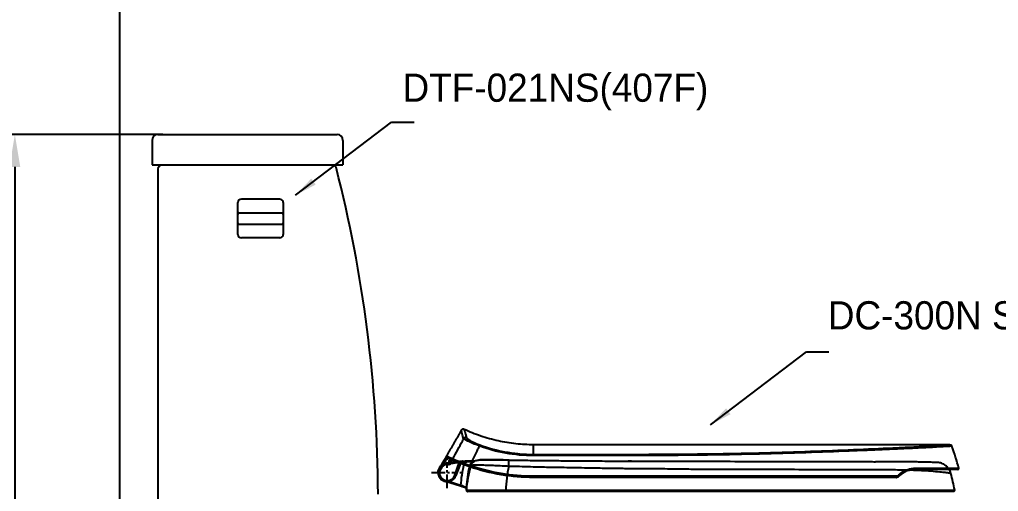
# Model space of a CAD drawing. Extents: x 63879 to 66305, y 58180 to 61610.
# Drawn here: x 64315 to 65182, y 59477 to 59895 of the extents above; entities that cross this region are included whole.
import ezdxf

# ---------------------------------------------------------------- set-up
doc = ezdxf.new("R2010")
doc.units = 0
doc.header["$MEASUREMENT"] = 0
doc.linetypes.add('BORDER', pattern=[18, 5, -2, 5, -2, 2, -2])
doc.layers.get('0').update_dxf_attribs({"linetype": 'CONTINUOUS'})
doc.layers.get('Defpoints').update_dxf_attribs({"linetype": 'CONTINUOUS'})
for name, color, linetype in [('1', 2, 'CONTINUOUS'), ('3', 3, 'CONTINUOUS'), ('Dim', 4, 'CONTINUOUS'), ('FAUCET', 4, 'CONTINUOUS'), ('MAIN', 7, 'CONTINUOUS')]:
    doc.layers.add(name, color=color, linetype=linetype)
doc.layers.add('AM_6', color=2, linetype='CONTINUOUS', lineweight=30)
doc.styles.add('h', font='', dxfattribs={"height": 30})
doc.styles.get("Standard").update_dxf_attribs({"font": 'txt.shx', "bigfont": 'ghs.shx'})
doc.styles.get('h').set_extended_font_data('Haansoft Batang')
doc.dimstyles.new('SERIM', dxfattribs={"dimscale": 10, "dimtxt": 3, "dimasz": 2, "dimexe": 1, "dimexo": 1.5, "dimgap": 1, "dimtad": 1, "dimtoh": 1, "dimdec": 0, "dimdsep": 46, "dimtxsty": 'h', "dimcen": -0.3, "dimclrt": 2, "dimadec": 0, "dimazin": 0, "dimtfac": 1, "dimtdec": 0, "dimtmove": 1, "dimatfit": 3, "dimfxl": 0, "dimtolj": 1, "dimtzin": 0, "dimarcsym": 0})
doc.dimstyles.get("Standard").update_dxf_attribs({"dimtxt": 0.18, "dimasz": 0.18, "dimexe": 0.18, "dimexo": 0.0625, "dimgap": 0.09, "dimtad": 0, "dimtih": 1, "dimtoh": 1, "dimdec": 4, "dimzin": 0, "dimdsep": 46, "dimtxsty": 'Standard', "dimcen": 0.09, "dimadec": 0, "dimazin": 0, "dimtfac": 1, "dimtdec": 4, "dimtofl": 0, "dimtmove": 0, "dimatfit": 0, "dimfxl": 0, "dimtolj": 1, "dimtzin": 0, "dimarcsym": 0})

# ---------------------------------------------------------------- blocks, each defined once
blk = doc.blocks.new('*D13')
at = {"layer": 'Defpoints', "color": 0}
for p in [(64311.25, 59793.03), (64452.25, 59793.03), (64394.11, 59083.27)]:
    blk.add_point(p, dxfattribs=at)
at = {"layer": 'Dim', "color": 0, "lineweight": -2}
for p, q in [((64442.25, 59793.03), (64282.45, 59793.03)), ((64311.25, 59764.23), (64311.25, 59467.75)), ((64311.25, 59112.07), (64311.25, 59408.55)), ((64384.11, 59083.27), (64282.45, 59083.27))]:
    blk.add_line(p, q, dxfattribs=at)
at = {"layer": 'Dim', "color": 0}
for points in [[(64306.45, 59764.23), (64316.05, 59764.23), (64311.25, 59793.03)], [(64306.45, 59112.07), (64316.05, 59112.07), (64311.25, 59083.27)]]:
    blk.add_solid(points, dxfattribs=at)
at = {"layer": 'Dim', "color": 0, "insert": (64311.25, 59438.15), "char_height": 40, "attachment_point": 5}
blk.add_mtext('\\A1;710', dxfattribs=at)

msp = doc.modelspace()

# ---------------------------------------------------------------- linework, layer by layer
at = {"color": 0}
msp.add_line((64437.9, 59762.79), (64437.89, 59429.25), dxfattribs=at)
msp.add_arc((64591.18, 59761.3), 5.2, 29.69428, 64.56112)
at = {"layer": '1', "color": 1, "linetype": 'BORDER'}
for p, q in [((64694.11, 59479.51), (64694.11, 59507.24)), ((64694.11, 59479.51), (64694.11, 59507.24)), ((64680.24, 59493.38), (64707.97, 59493.38)), ((64680.24, 59493.38), (64707.97, 59493.38))]:
    msp.add_line(p, q, dxfattribs=at)
at = {"layer": '1', "color": 7}
for p, q in [((64686.37, 59495.07), (64690.79, 59502.73)), ((64691.66, 59502.23), (64687.24, 59494.57)), ((64691.66, 59502.23), (64690.79, 59502.73)), ((64692.89, 59501.38), (64707.31, 59503.58)), ((64692.89, 59501.38), (64693.04, 59500.39)), ((64707.38, 59502.58), (64693.04, 59500.39)), ((64698.56, 59504.51), (64696.05, 59500.15)), ((64697.35, 59504.41), (64697.48, 59504.63)), ((64700.82, 59490.93), (64704.79, 59501.83)), ((64705.72, 59501.46), (64701.76, 59490.59)), ((64709.83, 59503.53), (64709.81, 59502.53)), ((64685.97, 59493.68), (64686.97, 59493.64)), ((64687.24, 59494.57), (64686.37, 59495.07)), ((64701.76, 59490.59), (64700.82, 59490.93)), ((64691.68, 59485.65), (64691.98, 59486.6)), ((64705.93, 59481.17), (64691.68, 59485.65)), ((64691.98, 59486.6), (64706.23, 59482.12)), ((64705.93, 59481.17), (64706.23, 59482.12)), ((64746.03, 59477.83), (64746.03, 59476.63))]:
    msp.add_line(p, q, dxfattribs=at)
for centre, radius, start, end in [((64511.82, 59732.71), 3, 90, 180), ((64545.96, 59732.71), 3, 0, 90), ((64509.82, 59722.43), 1, 90, 180), ((64547.96, 59722.43), 1, 0, 90), ((64509.82, 59714.43), 1, 180, 270), ((64547.96, 59714.43), 1, 270, 0), ((64511.82, 59704.33), 3, 180, 270), ((64545.96, 59704.33), 3, 270, 0), ((64708.23, 59529.77), 2, 65.00848, 149.99122), ((65139.05, 59515.99), 2, 19.48305, 90.00007), ((64694.11, 59493.38), 8.1, 98.66682, 252.54816), ((64694.11, 59493.38), 7.1, 98.66682, 252.54816), ((64770.46, 59663.43), 179.44, 243.94749, 245.49801), ((64694.11, 59493.38), 8.14, 177.86097, 340), ((64694.11, 59493.38), 7.14, 177.86097, 340), ((65146.08, 59496.91), 1, 270, 15.33094), ((64712.03, 59477.63), 1, 179.40839, 270), ((65142.5, 59477.63), 1, 270, 12.43331)]:
    msp.add_arc(centre, radius, start, end, dxfattribs=at)
for points, degree in [([(64706.5, 59530.77), (64696.52, 59513.48), (64686.54, 59496.2)], 2), ([(64708.54, 59523.28), (64707.17, 59528.26), (64706.49, 59530.75), (64706.49, 59530.75)], 3), ([(64709.07, 59531.56), (64709.07, 59531.56), (64709.74, 59529.07), (64711.08, 59524.1)], 3), ([(64699.09, 59505.47), (64701.97, 59510.85), (64704.76, 59516.11), (64707.46, 59521.23)], 3), ([(64707.46, 59521.23), (64707.82, 59521.92), (64708.18, 59522.6), (64708.54, 59523.28)], 3), ([(64722.4, 59516.92), (64721.93, 59515.93), (64721.46, 59514.93), (64720.98, 59513.93)], 3), ([(65139.05, 59517.99), (64954.76, 59517.99), (64770.46, 59517.99)], 2), ([(64770.47, 59509.41), (64770.47, 59515.13), (64770.46, 59517.99), (64770.46, 59517.99)], 3), ([(65147.04, 59497.17), (65145.24, 59503.73), (65143.2, 59510.24), (65140.93, 59516.66)], 3), ([(64693.83, 59507.8), (64693.87, 59507.86), (64693.9, 59507.89), (64693.91, 59507.88)], 3), ([(64693.91, 59507.88), (64694.68, 59507.5), (64696.39, 59506.67), (64699.09, 59505.47)], 3), ([(64720.98, 59513.93), (64718.79, 59509.3), (64716.53, 59504.58), (64714.22, 59499.78)], 3), ([(64770.47, 59508.34), (64770.47, 59508.93), (64770.47, 59509.34), (64770.47, 59509.41)], 3), ([(64863.78, 59509.48), (64886.93, 59509.5), (64910.06, 59509.69), (64932.92, 59510.03)], 3), ([(64933.18, 59509), (64910.26, 59508.66), (64887.01, 59508.46), (64863.78, 59508.43)], 3), ([(64699.54, 59504.06), (64696.84, 59505.27), (64695.12, 59506.1), (64694.34, 59506.48)], 3), ([(64696.17, 59504.23), (64696.6, 59504.91), (64696.86, 59505.28), (64696.89, 59505.27)], 3), ([(64696.89, 59505.27), (64697.09, 59505.18), (64697.35, 59505.05), (64697.68, 59504.9)], 3), ([(64702.1, 59502.95), (64702.11, 59502.95), (64702.12, 59502.94), (64702.13, 59502.94)], 3), ([(64702.13, 59502.94), (64702.24, 59502.89), (64702.54, 59502.76), (64703.05, 59502.55)], 3), ([(64706.23, 59482.12), (64706.6, 59488.13), (64707.48, 59494.1), (64708.86, 59499.97)], 3), ([(64709.81, 59502.53), (64709, 59502.54), (64708.19, 59502.56), (64707.38, 59502.58)], 3), ([(64708.86, 59499.97), (64709.07, 59500.86), (64709.39, 59501.72), (64709.81, 59502.53)], 3), ([(64713.73, 59498.82), (64712.3, 59492.74), (64711.44, 59486.55), (64711.14, 59480.31)], 3), ([(64711.28, 59477.7), (64711.79, 59485.07), (64713.09, 59492.34), (64715.1, 59499.37)], 3), ([(64714, 59498.39), (64714.13, 59498.34), (64714.26, 59498.3), (64714.39, 59498.25)], 3), ([(64718.41, 59503.52), (64717.8, 59503.22), (64717.2, 59502.91)], 2), ([(64854.39, 59503.48), (64855.39, 59503.47), (64856.38, 59503.47), (64857.38, 59503.47)], 3), ([(64857.38, 59503.47), (64856.38, 59503.47), (64855.39, 59503.47), (64854.39, 59503.48)], 3), ([(64857.38, 59503.47), (64859.83, 59503.46), (64862.27, 59503.45), (64864.72, 59503.45)], 3), ([(65065.1, 59503), (65066.89, 59503), (65068.67, 59502.99), (65070.43, 59502.99)], 3), ([(65070.43, 59502.99), (65071.41, 59502.99), (65072.39, 59502.99), (65073.34, 59502.98)], 3), ([(65137.36, 59497.64), (65136.85, 59498.25), (65136.28, 59498.81), (65135.66, 59499.32)], 3), ([(64685.97, 59493.68), (64686.01, 59494.63), (64686.24, 59495.48), (64686.24, 59495.48)], 3), ([(64865.63, 59490.37), (64889.16, 59490.37), (64912.67, 59490.37), (64935.92, 59490.37)], 3), ([(65076.5, 59495.68), (65074.64, 59495.68), (65072.77, 59495.69), (65070.87, 59495.7)], 3), ([(65089.12, 59495.62), (65085.02, 59495.64), (65080.82, 59495.66), (65076.5, 59495.68)], 3), ([(65095.43, 59491.44), (65094.74, 59490.89), (65094.09, 59490.28), (65093.47, 59489.62)], 3), ([(65095.24, 59491.29), (65095.31, 59491.35), (65095.39, 59491.41), (65095.46, 59491.47)], 3), ([(65095.41, 59492.54), (65099.33, 59495.71), (65104.02, 59497.24), (65108.73, 59497.23)], 3), ([(65139.99, 59492.59), (65139.64, 59493.92), (65139.04, 59495.28), (65138.19, 59496.55)], 3), ([(65143.48, 59477.85), (65142.39, 59482.78), (65141.28, 59487.71), (65139.99, 59492.59)], 3), ([(64710.37, 59479.77), (64709.25, 59480.13), (64707.61, 59480.64), (64705.93, 59481.17)], 3), ([(64706.23, 59482.12), (64707.62, 59481.61), (64708.99, 59481.11), (64709.92, 59480.76)], 3), ([(64935.77, 59488.99), (64912.57, 59488.99), (64889.11, 59488.99), (64865.63, 59488.99)], 3), ([(64711.07, 59478.79), (64711.09, 59479.22), (64710.78, 59479.64), (64710.37, 59479.77)], 3), ([(64710.52, 59479.72), (64710.78, 59479.57), (64710.95, 59479.28)], 2), ([(64711.01, 59479.11), (64710.98, 59479.2), (64710.94, 59479.28), (64710.89, 59479.36)], 3), ([(64711.06, 59478.8), (64711.06, 59478.97), (64711.02, 59479.14), (64710.94, 59479.29)], 3), ([(64711.03, 59477.64), (64711.03, 59477.92), (64711.03, 59478.19), (64711.04, 59478.47)], 3), ([(64711.09, 59479.93), (64711.07, 59479.17), (64711.05, 59478.41), (64711.04, 59477.65)], 3), ([(64711.06, 59478.8), (64711.06, 59478.8), (64711.06, 59478.8), (64711.05, 59478.8)], 3), ([(64711.08, 59478.78), (64711.07, 59478.79), (64711.07, 59478.79), (64711.07, 59478.79)], 3), ([(64711.1, 59479.54), (64711.09, 59479.29), (64711.08, 59479.04), (64711.08, 59478.78)], 3), ([(64711.14, 59480.31), (64711.13, 59480.06), (64711.11, 59479.8), (64711.1, 59479.54)], 3), ([(64866.52, 59477.83), (64889.77, 59477.83), (64913, 59477.84), (64935.96, 59477.84)], 3), ([(64935.81, 59476.63), (64912.9, 59476.63), (64889.72, 59476.63), (64866.52, 59476.63)], 3)]:
    msp.add_open_spline(points, degree=degree, dxfattribs=at)
for points, weights, knots in [([(64711.08, 59524.1), (64710.43, 59524.39), (64709.74, 59524.2), (64708.95, 59523.99), (64708.54, 59523.28)], [0.855672783685, 0.87117093674, 1, 0.854816673358, 0.853564287966], [0.879882, 0.879882, 0.879882, 1.570796, 1.570796, 2.349419, 2.349419, 2.349419]), ([(64693.91, 59507.88), (64693.89, 59507.85), (64693.87, 59507.82), (64693.44, 59506.92), (64694.34, 59506.48)], [0.972096814135, 0.985311815163, 1, 0.707106781187, 1], [4.633616, 4.633616, 4.633616, 4.712389, 4.712389, 6.283185, 6.283185, 6.283185]), ([(64696.17, 59504.23), (64696.98, 59503.8), (64697.34, 59504.39), (64697.35, 59504.4), (64697.35, 59504.41)], [0.968519718016, 0.723798125394, 1, 0.993899976244, 0.988054040241], [4.801905, 4.801905, 4.801905, 6.283185, 6.283185, 6.3159, 6.3159, 6.3159]), ([(64699.09, 59505.47), (64699.06, 59505.43), (64699.04, 59505.38), (64698.63, 59504.47), (64699.54, 59504.06)], [0.960624420712, 0.978773953308, 1, 0.707106781187, 1], [4.598553, 4.598553, 4.598553, 4.712389, 4.712389, 6.283185, 6.283185, 6.283185]), ([(64714.22, 59499.78), (64714.15, 59499.61), (64714.08, 59499.41), (64713.76, 59498.47), (64713.9, 59498.42)], [0.88537900072, 0.921823096139, 1, 0.707106781187, 1], [4.293124, 4.293124, 4.293124, 4.712389, 4.712389, 6.283185, 6.283185, 6.283185]), ([(65092.01, 59488.99), (65092.66, 59488.99), (65092.66, 59489.99), (65092.66, 59490.15), (65092.63, 59490.31)], [1, 0.707106781187, 1, 0.937307979236, 0.90145365368], [0, 0, 0, 1.570796, 1.570796, 1.907016, 1.907016, 1.907016]), ([(65108.03, 59495.91), (65108.77, 59495.91), (65108.77, 59496.91), (65108.77, 59497.07), (65108.73, 59497.23)], [1, 0.707106781187, 1, 0.934519385577, 0.898317092329], [0, 0, 0, 1.570796, 1.570796, 1.921971, 1.921971, 1.921971]), ([(64711.28, 59477.7), (64711.28, 59477.67), (64711.28, 59477.63), (64711.28, 59476.63), (64712.28, 59476.63)], [0.97256610321, 0.985572359833, 1, 0.707106781187, 1], [1.49342, 1.49342, 1.49342, 1.570796, 1.570796, 3.141593, 3.141593, 3.141593])]:
    msp.add_rational_spline(points, weights, degree=2, knots=knots, dxfattribs=at)
for points, knots in [([(64770.46, 59517.99), (64767.88, 59517.99), (64762.69, 59518.13), (64754.88, 59518.75), (64747.04, 59519.81), (64739.21, 59521.31), (64731.42, 59523.25), (64723.71, 59525.63), (64716.24, 59528.39), (64711.41, 59530.5), (64709.08, 59531.59)], [0, 0, 0, 0, 0.122297, 0.245928, 0.370731, 0.496537, 0.623166, 0.750433, 0.878145, 1, 1, 1, 1]), ([(64711.08, 59524.1), (64711.18, 59523.73), (64712.14, 59522.94), (64716.12, 59520.68), (64719.24, 59519.17), (64723.05, 59517.78)], [0, 0, 0, 0, 0.5, 0.5, 1, 1, 1, 1]), ([(64722.4, 59516.92), (64718.22, 59518.45), (64714.68, 59520.04), (64709.99, 59522.33), (64708.76, 59523.05), (64708.54, 59523.28)], [0, 0, 0, 0, 0.5, 0.5, 1, 1, 1, 1]), ([(64770.47, 59508.34), (64762.17, 59508.34), (64753.91, 59509.08), (64737.87, 59511.97), (64730.04, 59514.1), (64722.4, 59516.92)], [0, 0, 0, 0, 0.5, 0.5, 1, 1, 1, 1]), ([(64723.05, 59517.78), (64730.58, 59515.03), (64738.31, 59512.95), (64750.18, 59510.83), (64754.18, 59510.3), (64762.28, 59509.58), (64766.44, 59509.4), (64770.47, 59509.41)], [0, 0, 0, 0, 0.5, 0.5, 0.75, 0.75, 1, 1, 1, 1]), ([(65088.58, 59515.19), (65096.37, 59515.54), (65103.36, 59515.89), (65112.64, 59516.39), (65115.53, 59516.55), (65120.9, 59516.86), (65123.36, 59517.01), (65129.92, 59517.4), (65133.28, 59517.62), (65136.72, 59517.84), (65137.6, 59517.89), (65138.75, 59517.97), (65139.05, 59517.99), (65139.05, 59517.99)], [0, 0, 0, 0, 0.25, 0.25, 0.375, 0.375, 0.5, 0.5, 0.75, 0.75, 0.875, 0.875, 1, 1, 1, 1]), ([(65140.93, 59516.66), (65140.93, 59516.66), (65140.64, 59516.64), (65139.46, 59516.57), (65138.57, 59516.52), (65135.08, 59516.31), (65131.67, 59516.12), (65125.01, 59515.75), (65122.52, 59515.61), (65117.07, 59515.33), (65114.13, 59515.18), (65104.72, 59514.71), (65097.61, 59514.37), (65089.73, 59514.04)], [0, 0, 0, 0, 0.125, 0.125, 0.25, 0.25, 0.5, 0.5, 0.625, 0.625, 0.75, 0.75, 1, 1, 1, 1]), ([(64690.79, 59502.73), (64691.58, 59504.1), (64692.37, 59505.44), (64693.38, 59507.12), (64693.7, 59507.61), (64693.83, 59507.8)], [0, 0, 0, 0, 0.56676, 0.56676, 1, 1, 1, 1]), ([(64770.47, 59509.41), (64786.02, 59509.42), (64801.57, 59509.43), (64832.68, 59509.46), (64848.23, 59509.47), (64863.78, 59509.48)], [0, 0, 0, 0, 0.5, 0.5, 1, 1, 1, 1]), ([(64863.78, 59508.43), (64848.23, 59508.42), (64832.68, 59508.4), (64801.58, 59508.37), (64786.03, 59508.36), (64770.47, 59508.34)], [0, 0, 0, 0, 0.5, 0.5, 1, 1, 1, 1]), ([(64932.92, 59510.03), (64947.26, 59510.25), (64961.36, 59510.55), (64989.07, 59511.28), (65002.63, 59511.71), (65028.88, 59512.64), (65041.62, 59513.15), (65065.92, 59514.18), (65077.53, 59514.7), (65088.58, 59515.19)], [0, 0, 0, 0, 0.25, 0.25, 0.5, 0.5, 0.75, 0.75, 1, 1, 1, 1]), ([(65089.73, 59514.04), (65084.21, 59513.8), (65078.47, 59513.56), (65066.8, 59513.06), (65060.82, 59512.82), (65042.49, 59512.07), (65029.67, 59511.58), (65003.27, 59510.66), (64989.63, 59510.24), (64961.77, 59509.52), (64947.6, 59509.22), (64933.18, 59509)], [0, 0, 0, 0, 0.125, 0.125, 0.25, 0.25, 0.5, 0.5, 0.75, 0.75, 1, 1, 1, 1]), ([(64694.34, 59506.48), (64694.3, 59506.5), (64694, 59506.04), (64693.01, 59504.47), (64692.33, 59503.36), (64691.66, 59502.23)], [0, 0, 0, 0, 0.5, 0.5, 1, 1, 1, 1]), ([(64696.05, 59500.15), (64695.97, 59500.92), (64695.89, 59501.68), (64695.86, 59503.12), (64695.89, 59503.8), (64696.17, 59504.23)], [0, 0, 0, 0, 0.5, 0.5, 1, 1, 1, 1]), ([(64697.35, 59504.41), (64697.23, 59504.21), (64697.13, 59503.99), (64696.88, 59503.37), (64696.75, 59502.94), (64696.46, 59501.89), (64696.3, 59501.25), (64696.12, 59500.46), (64696.09, 59500.32), (64696.05, 59500.16), (64696.05, 59500.16), (64696.05, 59500.15)], [0, 0, 0, 0, 0.173372, 0.173372, 0.471385, 0.471385, 0.89831, 0.89831, 0.996626, 0.996626, 1, 1, 1, 1]), ([(64697.42, 59504.52), (64697.46, 59504.59), (64697.55, 59504.74), (64697.63, 59504.86), (64697.67, 59504.93)], [0, 0, 0, 0, 0.469631, 1, 1, 1, 1]), ([(64699.09, 59505.47), (64699.42, 59505.41), (64700.94, 59504.8), (64706.23, 59502.71), (64710.02, 59501.24), (64714.22, 59499.78)], [0, 0, 0, 0, 0.5, 0.5, 1, 1, 1, 1]), ([(64713.9, 59498.42), (64709.88, 59499.8), (64706.26, 59501.22), (64701.24, 59503.29), (64699.83, 59503.93), (64699.54, 59504.06)], [0, 0, 0, 0, 0.5, 0.5, 1, 1, 1, 1]), ([(64707.38, 59502.58), (64707.38, 59502.59), (64707.38, 59502.59), (64707.37, 59502.67), (64707.37, 59502.74), (64707.36, 59502.91), (64707.35, 59503.02), (64707.34, 59503.21), (64707.33, 59503.29), (64707.32, 59503.43), (64707.32, 59503.49), (64707.32, 59503.56), (64707.31, 59503.58), (64707.31, 59503.58)], [0, 0, 0, 0, 0.009719, 0.009719, 0.142864, 0.142864, 0.357904, 0.357904, 0.572168, 0.572168, 0.786073, 0.786073, 1, 1, 1, 1]), ([(64707.31, 59503.58), (64707.98, 59503.57), (64708.65, 59503.55), (64709.49, 59503.53), (64709.66, 59503.53), (64709.83, 59503.53)], [0, 0, 0, 0, 0.793321, 0.793321, 1, 1, 1, 1]), ([(64713.73, 59498.82), (64713.72, 59498.83), (64713.19, 59498.95), (64711.39, 59499.37), (64710.13, 59499.67), (64708.86, 59499.97)], [0, 0, 0, 0, 0.5, 0.5, 1, 1, 1, 1]), ([(64717.97, 59503.32), (64717.76, 59503.31), (64717.55, 59503.29), (64716.59, 59503.21), (64715.83, 59503.11), (64713.46, 59502.81), (64711.7, 59502.63), (64709.81, 59502.53)], [0, 0, 0, 0, 0.085207, 0.085207, 0.390138, 0.390138, 1, 1, 1, 1]), ([(64718.23, 59503.38), (64718.01, 59503.38), (64717.79, 59503.38), (64716.86, 59503.4), (64716.12, 59503.41), (64713.71, 59503.45), (64711.83, 59503.48), (64709.83, 59503.53)], [0, 0, 0, 0, 0.098353, 0.098353, 0.398902, 0.398902, 1, 1, 1, 1]), ([(64709.83, 59503.53), (64711.83, 59503.48), (64713.71, 59503.45), (64716.12, 59503.41), (64716.86, 59503.4), (64717.79, 59503.38), (64718.01, 59503.38), (64718.23, 59503.38)], [0, 0, 0, 0, 0.601098, 0.601098, 0.901647, 0.901647, 1, 1, 1, 1]), ([(64717.26, 59502.94), (64716.76, 59502.74), (64716.29, 59502.47), (64714.79, 59501.31), (64714.03, 59500.14), (64713.73, 59498.82)], [0, 0, 0, 0, 0.28878, 0.28878, 1, 1, 1, 1]), ([(64714.49, 59499.16), (64714.38, 59499.07), (64714.14, 59498.88), (64713.89, 59498.79), (64713.78, 59498.81), (64713.73, 59498.82)], [0, 0, 0, 0, 0.316728, 0.650001, 1, 1, 1, 1]), ([(64770.46, 59488.99), (64760.73, 59488.99), (64751.15, 59489.8), (64732.29, 59492.95), (64723.01, 59495.29), (64713.9, 59498.42)], [0, 0, 0, 0, 0.5, 0.5, 1, 1, 1, 1]), ([(64714.22, 59499.78), (64723.28, 59496.66), (64732.51, 59494.32), (64751.26, 59491.17), (64760.78, 59490.36), (64770.47, 59490.36)], [0, 0, 0, 0, 0.5, 0.5, 1, 1, 1, 1]), ([(64715.1, 59499.37), (64715.05, 59499.34), (64714.92, 59499.26), (64714.76, 59499.25), (64714.62, 59499.24), (64714.53, 59499.18), (64714.49, 59499.16)], [0, 0, 0, 0, 0.221728, 0.500088, 0.828974, 1, 1, 1, 1]), ([(64748.68, 59498.8), (64747.67, 59498.86), (64745.63, 59498.98), (64742.56, 59499.14), (64739.49, 59499.29), (64736.44, 59499.43), (64733.44, 59499.55), (64730.54, 59499.64), (64727.77, 59499.72), (64725.18, 59499.78), (64722.79, 59499.81), (64720.66, 59499.82), (64718.82, 59499.8), (64717.3, 59499.75), (64716.16, 59499.66), (64715.37, 59499.54), (64715.19, 59499.43), (64715.1, 59499.37)], [0, 0, 0, 0, 0.058397, 0.118023, 0.178854, 0.240872, 0.304064, 0.368425, 0.43395, 0.500641, 0.568499, 0.637528, 0.707727, 0.779091, 0.851609, 0.925256, 1, 1, 1, 1]), ([(64748.78, 59504.33), (64746.77, 59504.36), (64742.88, 59504.4), (64737.26, 59504.44), (64732.21, 59504.44), (64727.81, 59504.39), (64724.2, 59504.3), (64721.4, 59504.13), (64719.44, 59503.9), (64718.67, 59503.65), (64718.41, 59503.52)], [0, 0, 0, 0, 0.134719, 0.265473, 0.393784, 0.518942, 0.64233, 0.763138, 0.882596, 1, 1, 1, 1]), ([(64748.79, 59504.41), (64747.92, 59504.42), (64746.2, 59504.44), (64743.64, 59504.47), (64741.15, 59504.5), (64737.91, 59504.52), (64734.06, 59504.55), (64729.98, 59504.56), (64726.58, 59504.55), (64724.03, 59504.51), (64722.33, 59504.46), (64722.05, 59504.41), (64721.91, 59504.39)], [0, 0, 0, 0, 0.063084, 0.125388, 0.187282, 0.249145, 0.373717, 0.498081, 0.622847, 0.748204, 0.873956, 1, 1, 1, 1]), ([(64748.68, 59498.8), (64747.86, 59495.4), (64747.23, 59491.95), (64746.34, 59484.94), (64746.06, 59481.39), (64746.03, 59477.83)], [0, 0, 0, 0, 0.5, 0.5, 1, 1, 1, 1]), ([(64782.02, 59497.94), (64779.68, 59497.98), (64774.12, 59498.08), (64765.29, 59498.36), (64756.52, 59498.65), (64750.96, 59498.76), (64748.68, 59498.8)], [0, 0, 0, 0, 0.211098, 0.500018, 0.794863, 1, 1, 1, 1]), ([(64748.79, 59504.41), (64751.76, 59504.37), (64757.31, 59504.29), (64765.75, 59504.18), (64773.89, 59504.08), (64779.44, 59504.02), (64782.11, 59503.99)], [0, 0, 0, 0, 0.267477, 0.500007, 0.760064, 1, 1, 1, 1]), ([(64782.11, 59503.99), (64786.89, 59503.94), (64796.25, 59503.85), (64810.02, 59503.73), (64825.89, 59503.61), (64840.62, 59503.52), (64850.95, 59503.49), (64854.39, 59503.47)], [0, 0, 0, 0, 0.198329, 0.388612, 0.571475, 0.857209, 1, 1, 1, 1]), ([(64864.72, 59503.45), (64867.54, 59503.44), (64873.19, 59503.43), (64884.46, 59503.4), (64899.36, 59503.37), (64916.17, 59503.33), (64927.31, 59503.31), (64932.06, 59503.31)], [0, 0, 0, 0, 0.125142, 0.250178, 0.500113, 0.787261, 1, 1, 1, 1]), ([(64932.06, 59503.31), (64943.34, 59503.29), (64954.47, 59503.26), (64976.43, 59503.22), (64987.28, 59503.19), (65018.99, 59503.11), (65039.24, 59503.06), (65057.93, 59503.02)], [0, 0, 0, 0, 0.25, 0.25, 0.5, 0.5, 1, 1, 1, 1]), ([(65057.93, 59503.02), (65057.93, 59503.02), (65057.93, 59503.02), (65058.87, 59503.01), (65059.81, 59503.01), (65061.47, 59503.01), (65062.2, 59503.01), (65063.65, 59503), (65064.37, 59503), (65065.1, 59503), (65065.1, 59503), (65065.1, 59503)], [0, 0, 0, 0, 0.000007, 0.000007, 0.389045, 0.389045, 0.694529, 0.694529, 0.999993, 0.999993, 1, 1, 1, 1]), ([(65082.93, 59502.95), (65081.8, 59502.96), (65079.61, 59502.96), (65076.44, 59502.98), (65074.37, 59502.98), (65073.36, 59502.98), (65073.33, 59502.98)], [0, 0, 0, 0, 0.358128, 0.690293, 0.991787, 1, 1, 1, 1]), ([(65128.68, 59502.2), (65128.63, 59502.21), (65128.42, 59502.23), (65127.81, 59502.26), (65126.65, 59502.3), (65124.9, 59502.36), (65122.57, 59502.43), (65119.69, 59502.51), (65116.31, 59502.59), (65112.43, 59502.67), (65107.95, 59502.75), (65102.76, 59502.81), (65096.85, 59502.87), (65090.22, 59502.92), (65085.38, 59502.94), (65082.85, 59502.95)], [0, 0, 0, 0, 0.040411, 0.108997, 0.185067, 0.265611, 0.347355, 0.427603, 0.50478, 0.581636, 0.660818, 0.74252, 0.826769, 0.912996, 1, 1, 1, 1]), ([(65133.41, 59500.8), (65132.28, 59501.39), (65131.06, 59501.81), (65129.4, 59502.12), (65128.96, 59502.18), (65128.51, 59502.22)], [0, 0, 0, 0, 0.731546, 0.731546, 1, 1, 1, 1]), ([(65138.47, 59496.11), (65138.42, 59496.18), (65138.25, 59496.46), (65137.94, 59496.9), (65137.48, 59497.46), (65136.93, 59498.04), (65136.43, 59498.51), (65136, 59498.88), (65135.78, 59499.07), (65135.61, 59499.21), (65135.48, 59499.32), (65135.36, 59499.42), (65135.18, 59499.56), (65134.9, 59499.79), (65134.59, 59500.04), (65134.18, 59500.34), (65133.82, 59500.58), (65133.56, 59500.72), (65133.46, 59500.77)], [0, 0, 0, 0, 0.03113, 0.11787, 0.242645, 0.360953, 0.455417, 0.482106, 0.503951, 0.513552, 0.522771, 0.532182, 0.542417, 0.567486, 0.622482, 0.704248, 0.86265, 1, 1, 1, 1]), ([(65136.26, 59498.78), (65136.18, 59498.86), (65135.97, 59499.05), (65135.76, 59499.24), (65135.64, 59499.34), (65135.61, 59499.36)], [0, 0, 0, 0, 0.23732, 0.756244, 1, 1, 1, 1]), ([(64685.97, 59493.68), (64685.98, 59494.02), (64686.05, 59494.35), (64686.18, 59494.67), (64686.23, 59494.81), (64686.3, 59494.94), (64686.37, 59495.07)], [0, 0, 0, 0, 0.695533, 0.695533, 0.695533, 1, 1, 1, 1]), ([(64686.54, 59496.2), (64686.51, 59496.15), (64686.44, 59496.02), (64686.35, 59495.82), (64686.3, 59495.67), (64686.28, 59495.6), (64686.28, 59495.6)], [0, 0, 0, 0, 0.288268, 0.680678, 0.983774, 1, 1, 1, 1]), ([(64686.54, 59496.2), (64686.54, 59496.2), (64686.54, 59496.2), (64686.54, 59496.2), (64686.53, 59496.15), (64686.49, 59496), (64686.47, 59495.92), (64686.41, 59495.61), (64686.38, 59495.35), (64686.37, 59495.07)], [0, 0, 0, 0, 0.000399, 0.000399, 0.298262, 0.298262, 0.528278, 0.528278, 1, 1, 1, 1]), ([(64687.24, 59494.57), (64687.19, 59494.48), (64687.14, 59494.39), (64687.02, 59494.09), (64686.98, 59493.87), (64686.97, 59493.64)], [0, 0, 0, 0, 0.304457, 0.304457, 1, 1, 1, 1]), ([(64770.47, 59490.36), (64771.13, 59490.36), (64771.8, 59490.36), (64775.13, 59490.36), (64777.8, 59490.36), (64791.13, 59490.36), (64801.8, 59490.36), (64830.19, 59490.36), (64847.91, 59490.36), (64865.63, 59490.37)], [0, 0, 0, 0, 0.021016, 0.021016, 0.105081, 0.105081, 0.441341, 0.441341, 1, 1, 1, 1]), ([(64864.7, 59496.68), (64860.87, 59496.7), (64852.44, 59496.75), (64838.66, 59496.94), (64821.82, 59497.24), (64806.14, 59497.56), (64792.36, 59497.81), (64785.47, 59497.9), (64782.02, 59497.94)], [0, 0, 0, 0, 0.139089, 0.305769, 0.500007, 0.750024, 0.875, 1, 1, 1, 1]), ([(64933.56, 59495.97), (64930.63, 59495.98), (64923.91, 59496), (64912.46, 59496.14), (64897.27, 59496.36), (64881.05, 59496.61), (64869.53, 59496.66), (64864.7, 59496.68)], [0, 0, 0, 0, 0.128527, 0.295249, 0.500166, 0.790438, 1, 1, 1, 1]), ([(65063.48, 59495.72), (65053.8, 59495.76), (65043.78, 59495.79), (65023.06, 59495.85), (65012.37, 59495.88), (64979.65, 59495.95), (64956.79, 59495.98), (64933.56, 59495.97)], [0, 0, 0, 0, 0.25, 0.25, 0.5, 0.5, 1, 1, 1, 1]), ([(64935.92, 59490.37), (64964.57, 59490.37), (64992.7, 59490.37), (65045.47, 59490.34), (65070.34, 59490.33), (65092.63, 59490.31)], [0, 0, 0, 0, 0.5, 0.5, 1, 1, 1, 1]), ([(65070.87, 59495.7), (65070.13, 59495.7), (65069.38, 59495.7), (65067.88, 59495.71), (65067.13, 59495.71), (65065.41, 59495.72), (65064.45, 59495.72), (65063.48, 59495.72)], [0, 0, 0, 0, 0.305481, 0.305481, 0.610959, 0.610959, 1, 1, 1, 1]), ([(65139.99, 59492.59), (65139.97, 59492.59), (65139.92, 59492.6), (65139.51, 59492.66), (65138.85, 59492.76), (65137.86, 59492.89), (65136.18, 59493.1), (65132.86, 59493.52), (65126.84, 59494.11), (65118.85, 59494.71), (65110.86, 59495.15), (65103.6, 59495.42), (65096.5, 59495.58), (65091.53, 59495.61), (65089.12, 59495.62)], [0, 0, 0, 0, 0.047211, 0.095927, 0.146139, 0.197831, 0.250979, 0.350908, 0.50117, 0.646345, 0.750258, 0.8387, 0.921965, 1, 1, 1, 1]), ([(65093.47, 59489.62), (65093.3, 59489.44), (65093.09, 59489.29), (65092.82, 59489.16), (65092.77, 59489.14), (65092.49, 59489.04), (65092.25, 59488.99), (65092.01, 59488.99)], [0, 0, 0, 0, 0.457714, 0.457714, 0.562429, 0.562429, 1, 1, 1, 1]), ([(65092.63, 59490.31), (65092.75, 59490.31), (65092.87, 59490.33), (65093.12, 59490.42), (65093.25, 59490.51), (65093.35, 59490.62)], [0, 0, 0, 0, 0.43383, 0.43383, 1, 1, 1, 1]), ([(65093.35, 59490.62), (65094.01, 59491.32), (65094.7, 59491.95), (65095.41, 59492.54), (65095.41, 59492.54), (65095.41, 59492.54)], [0, 0, 0, 0, 0.999984, 0.999984, 1, 1, 1, 1]), ([(65108.03, 59495.91), (65105.8, 59495.91), (65103.58, 59495.53), (65099.34, 59494.06), (65097.31, 59492.97), (65095.43, 59491.44)], [0, 0, 0, 0, 0.5, 0.5, 1, 1, 1, 1]), ([(65146.08, 59495.91), (65146.08, 59495.91), (65145.22, 59495.91), (65141.91, 59495.91), (65139.46, 59495.91), (65132.93, 59495.91), (65128.88, 59495.91), (65119.48, 59495.91), (65114.1, 59495.91), (65108.03, 59495.91)], [0, 0, 0, 0, 0.25, 0.25, 0.5, 0.5, 0.75, 0.75, 1, 1, 1, 1]), ([(65108.73, 59497.23), (65114.85, 59497.23), (65120.26, 59497.22), (65129.73, 59497.2), (65133.8, 59497.2), (65140.38, 59497.18), (65142.85, 59497.18), (65146.18, 59497.17), (65147.04, 59497.17), (65147.04, 59497.17)], [0, 0, 0, 0, 0.25, 0.25, 0.5, 0.5, 0.75, 0.75, 1, 1, 1, 1]), ([(64709.92, 59480.76), (64709.88, 59480.54), (64709.91, 59480.31), (64710.07, 59479.95), (64710.21, 59479.82), (64710.37, 59479.77)], [0, 0, 0, 0, 0.5, 0.5, 1, 1, 1, 1]), ([(64709.92, 59480.76), (64710.11, 59480.69), (64710.48, 59480.56), (64710.86, 59480.42), (64711.09, 59480.33), (64711.12, 59480.32), (64711.14, 59480.31)], [0, 0, 0, 0, 0.263787, 0.517961, 0.763144, 1, 1, 1, 1]), ([(64865.63, 59488.99), (64849.77, 59488.99), (64833.91, 59488.99), (64802.19, 59488.99), (64786.33, 59488.99), (64770.46, 59488.99)], [0, 0, 0, 0, 0.5, 0.5, 1, 1, 1, 1]), ([(65092.01, 59488.99), (65080.9, 59488.99), (65069.22, 59488.99), (65044.75, 59488.99), (65031.93, 59488.99), (65005.6, 59488.99), (64991.99, 59488.99), (64964.23, 59488.99), (64950.12, 59488.99), (64935.77, 59488.99)], [0, 0, 0, 0, 0.25, 0.25, 0.5, 0.5, 0.75, 0.75, 1, 1, 1, 1]), ([(64710.94, 59479.29), (64710.92, 59479.33), (64710.9, 59479.37), (64710.75, 59479.58), (64710.56, 59479.71), (64710.36, 59479.78)], [0, 0, 0, 0, 0.176383, 0.176383, 1, 1, 1, 1]), ([(64711.1, 59479.54), (64711.1, 59479.54), (64711.09, 59479.54), (64711.07, 59479.55), (64711.04, 59479.56), (64710.99, 59479.57), (64710.94, 59479.59), (64710.87, 59479.6), (64710.8, 59479.63), (64710.68, 59479.67), (64710.54, 59479.72), (64710.43, 59479.75), (64710.37, 59479.77)], [0, 0, 0, 0, 0.125, 0.25, 0.25, 0.375, 0.5, 0.5, 0.625, 0.75, 0.875, 1, 1, 1, 1]), ([(64711.08, 59479.55), (64711.08, 59479.55), (64711.06, 59479.56), (64711.01, 59479.57), (64710.99, 59479.57), (64710.96, 59479.58)], [0, 0, 0, 0, 0.652077, 0.652077, 1, 1, 1, 1]), ([(64711.03, 59477.64), (64711.03, 59477.64), (64711.03, 59477.65), (64711.1, 59477.67), (64711.15, 59477.69), (64711.28, 59477.7)], [0, 0, 0, 0, 0.570811, 0.570811, 1, 1, 1, 1]), ([(64711.07, 59478.79), (64711.07, 59478.79), (64711.07, 59478.79), (64711.06, 59478.79), (64711.06, 59478.79), (64711.06, 59478.8)], [0, 0, 0, 0, 0.499609, 0.499609, 1, 1, 1, 1]), ([(64711.28, 59477.7), (64711.31, 59477.72), (64712.23, 59477.74), (64715.68, 59477.77), (64718.25, 59477.78), (64723.03, 59477.8), (64724.8, 59477.8), (64728.57, 59477.81), (64730.56, 59477.82), (64734.76, 59477.82), (64736.98, 59477.82), (64741.46, 59477.83), (64743.73, 59477.83), (64746.03, 59477.83)], [0, 0, 0, 0, 0.25, 0.25, 0.5, 0.5, 0.625, 0.625, 0.75, 0.75, 0.875, 0.875, 1, 1, 1, 1]), ([(64746.03, 59476.63), (64741.56, 59476.63), (64737.17, 59476.63), (64731.04, 59476.63), (64729.1, 59476.63), (64725.44, 59476.63), (64723.71, 59476.63), (64719.05, 59476.63), (64716.55, 59476.63), (64713.2, 59476.63), (64712.3, 59476.63), (64712.28, 59476.63)], [0, 0, 0, 0, 0.25, 0.25, 0.375, 0.375, 0.5, 0.5, 0.75, 0.75, 1, 1, 1, 1]), ([(64746.03, 59477.83), (64746.69, 59477.83), (64747.36, 59477.83), (64750.69, 59477.83), (64753.36, 59477.83), (64766.69, 59477.83), (64777.36, 59477.83), (64814.19, 59477.83), (64840.36, 59477.83), (64866.52, 59477.83)], [0, 0, 0, 0, 0.016599, 0.016599, 0.082993, 0.082993, 0.348569, 0.348569, 1, 1, 1, 1]), ([(64866.52, 59476.63), (64846.44, 59476.63), (64826.36, 59476.63), (64786.19, 59476.63), (64766.11, 59476.63), (64746.03, 59476.63)], [0, 0, 0, 0, 0.5, 0.5, 1, 1, 1, 1]), ([(65092.3, 59476.63), (65081.28, 59476.63), (65069.67, 59476.63), (65045.32, 59476.63), (65032.5, 59476.63), (65006.07, 59476.63), (64992.41, 59476.63), (64964.48, 59476.63), (64950.27, 59476.63), (64935.81, 59476.63)], [0, 0, 0, 0, 0.25, 0.25, 0.5, 0.5, 0.75, 0.75, 1, 1, 1, 1]), ([(64935.96, 59477.84), (64964.82, 59477.84), (64993.11, 59477.85), (65046.06, 59477.85), (65070.94, 59477.85), (65092.94, 59477.85)], [0, 0, 0, 0, 0.5, 0.5, 1, 1, 1, 1]), ([(65142.5, 59476.63), (65142.5, 59476.63), (65141.35, 59476.63), (65136.92, 59476.63), (65133.65, 59476.63), (65127.13, 59476.63), (65124.69, 59476.63), (65119.39, 59476.63), (65116.52, 59476.63), (65107.26, 59476.63), (65100.24, 59476.63), (65092.3, 59476.63)], [0, 0, 0, 0, 0.25, 0.25, 0.5, 0.5, 0.625, 0.625, 0.75, 0.75, 1, 1, 1, 1]), ([(65092.94, 59477.85), (65094.9, 59477.85), (65096.88, 59477.85), (65100.64, 59477.85), (65102.47, 59477.85), (65107.79, 59477.85), (65111.11, 59477.85), (65117.32, 59477.85), (65120.21, 59477.85), (65125.55, 59477.85), (65128, 59477.85), (65134.57, 59477.85), (65137.86, 59477.85), (65142.32, 59477.85), (65143.48, 59477.85), (65143.48, 59477.85)], [0, 0, 0, 0, 0.0625, 0.0625, 0.125, 0.125, 0.25, 0.25, 0.375, 0.375, 0.5, 0.5, 0.75, 0.75, 1, 1, 1, 1])]:
    msp.add_open_spline(points, degree=3, knots=knots, dxfattribs=at)
for points, weights in [([(64723.05, 59517.78), (64722.82, 59517.77), (64722.4, 59516.92)], [0.966692335009, 0.808725706733, 0.871314924879]), ([(64717.21, 59502.92), (64715.13, 59501.56), (64714.49, 59499.16)], [0.894568775491, 0.883822345177, 1]), ([(64715.1, 59499.37), (64715.91, 59502.14), (64718.44, 59503.53)], [1, 0.876928724482, 0.901246836168]), ([(64717.26, 59502.91), (64717.1, 59502.87), (64716.93, 59502.82)], [0.92939125246, 0.922456921595, 0.916645047215]), ([(64718.64, 59503.63), (64718.44, 59503.56), (64718.23, 59503.47)], [0.915562422816, 0.910739215682, 0.906978089832]), ([(64748.68, 59498.8), (64748.75, 59503.64), (64748.78, 59504.34)], [1, 0.816231187486, 0.954247270797]), ([(64748.78, 59504.34), (64748.78, 59504.42), (64748.79, 59504.41)], [0.954247191843, 0.973870925148, 1]), ([(65093.47, 59489.62), (65093.83, 59490.01), (65093.35, 59490.62)], [1, 0.753093843281, 0.92246670096]), ([(65093.35, 59489.53), (65093.42, 59489.57), (65093.47, 59489.62)], [0.925506274425, 0.956204527334, 1])]:
    msp.add_rational_spline(points, weights, degree=2, dxfattribs=at)
at = {"layer": '3', "color": 0}
msp.add_arc((63442.18, 59468.71), 1190.68, 0.25651, 14.35321, dxfattribs=at)
at = {"layer": 'Dim', "color": 0}
msp.add_line((64437.7, 59793.03), (64596.7, 59793.03), dxfattribs=at)
at = {"layer": 'Dim', "color": 7}
for p, q in [((64432.7, 59787.69), (64432.7, 59766)), ((64601.7, 59787.69), (64601.7, 59766)), ((64432.7, 59766), (64601.7, 59766)), ((64508.82, 59704.33), (64508.82, 59732.71)), ((64508.82, 59723.43), (64508.82, 59723.43)), ((64509.82, 59723.43), (64547.96, 59723.43)), ((64508.82, 59713.43), (64508.82, 59713.43)), ((64509.82, 59713.43), (64547.96, 59713.43))]:
    msp.add_line(p, q, dxfattribs=at)
at = {"layer": 'FAUCET', "color": 0}
for p, q in [((64545.96, 59735.71), (64511.82, 59735.71)), ((64548.96, 59732.71), (64548.96, 59704.33)), ((64545.96, 59701.33), (64511.82, 59701.33))]:
    msp.add_line(p, q, dxfattribs=at)
msp.add_arc((64442.72, 59761.28), 5.05, 110.8247, 162.60742, dxfattribs=at)
at = {"layer": 'MAIN', "color": 0}
msp.add_line((64404.11, 58971.32), (64404.11, 60809.53), dxfattribs=at)
for centre, start, end in [((64437.89, 59787.83), 92.16389, 181.56833), ((64596.5, 59787.83), 358.43167, 87.83611)]:
    msp.add_arc(centre, 5.2, start, end, dxfattribs=at)

# ---------------------------------------------------------------- texts
at = {"layer": 'AM_6', "color": 0, "char_height": 25, "attachment_point": 4, "style": 'h'}
for s, insert in [('{\\fGulim|b0|i0|c129|p50;DTF-021NS(407F)}', (64654.48, 59830.69)), ('{\\fGulim|b0|i0|c129|p50;DC-300N SEAT}', (65031.06, 59632.51))]:
    msp.add_mtext(s, dxfattribs=dict(at, insert=insert))

# ---------------------------------------------------------------- dimensions: what is measured, and where the dimension line sits
at = {"layer": 'Dim', "color": 0}
dim = msp.add_linear_dim(base=(64311.25, 59793.03), p1=(64394.11, 59083.27), p2=(64452.25, 59793.03), angle=90, dimstyle='Standard', override={"dimscale": 160, "dimtxt": 0.25, "dimgap": 0.06, "dimdec": 0, "dimatfit": 3}, dxfattribs=at)
dim.commit()
dim.dimension.update_dxf_attribs({"geometry": '*D13', "text_midpoint": (64311.25, 59438.15)})

# ---------------------------------------------------------------- leaders
for points in [[(64559.77, 59739.12), (64644.77, 59803.97), (64664.77, 59803.97)], [(64927.05, 59535.55), (65012.05, 59600.41), (65032.05, 59600.41)]]:
    msp.add_leader(points, dimstyle='SERIM', override={"dimse1": 1}, dxfattribs=at)

doc.saveas('drawing.dxf')
